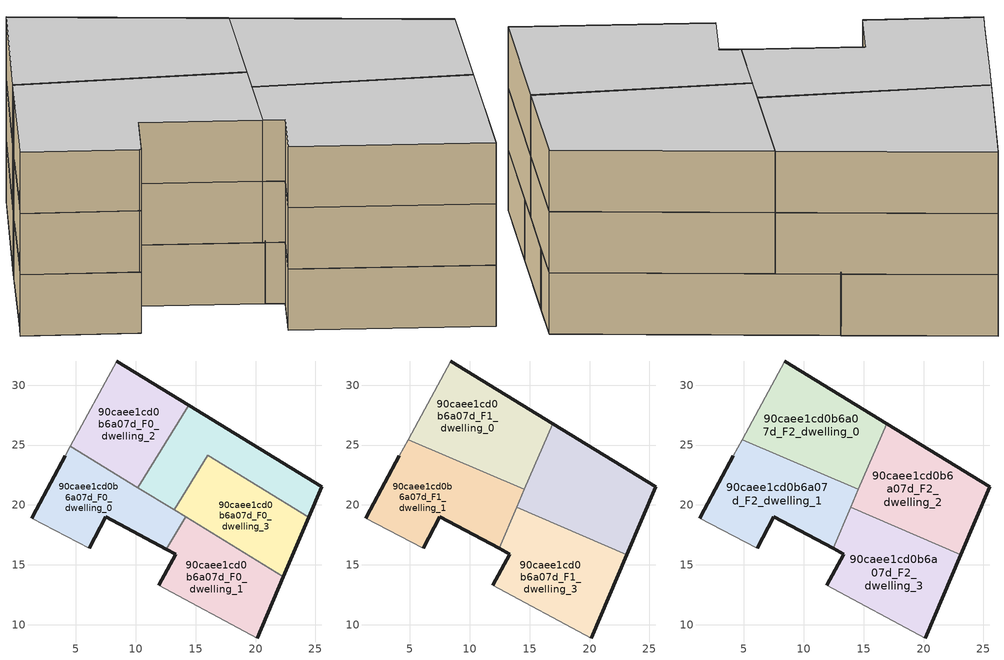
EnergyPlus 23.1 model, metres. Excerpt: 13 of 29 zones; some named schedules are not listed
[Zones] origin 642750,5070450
90caee1cd0b6a07d_F0_dwelling_0
 floor ground (EU_floor_Construction): 12.54,16.32 14.19,19 4.56,24.91 4.12,24.11 1.72,19.61 1.32,18.91 6.12,16.4 7.52,19 z0
 wall outside (EU_wall_Construction): 1.32,18.91 1.72,19.61 4.12,24.11 / 12.54,16.32 7.52,19 6.12,16.4 z0:3
 wall adiabatic (EU_wall_Construction): 4.12,24.11 4.56,24.91 / 6.12,16.4 1.32,18.91 z0:3
 wall to 90caee1cd0b6a07d_F0_dwelling_1 (EU_wall_Construction): 14.19,19 12.54,16.32 z0:3
 wall to 90caee1cd0b6a07d_F0_dwelling_2 (EU_wall_Construction): 4.56,24.91 10.19,21.45 z0:3
 wall to 90caee1cd0b6a07d_F0_dwelling_4 (EU_wall_Construction): 10.19,21.45 13.22,19.6 z0:3
 wall to 90caee1cd0b6a07d_F0_dwelling_3 (EU_wall_Construction): 13.22,19.6 14.19,19 z0:3
90caee1cd0b6a07d_F0_dwelling_1
 floor ground (EU_floor_Construction): 20.13,8.89 22.32,14.01 14.19,19 12.54,16.32 13.33,15.9 11.92,13.3 z0
 wall outside (EU_wall_Construction): 11.92,13.3 13.33,15.9 12.54,16.32 / 22.32,14.01 20.13,8.89 z0:3
 wall adiabatic (EU_wall_Construction): 20.13,8.89 11.92,13.3 z0:3
 wall to 90caee1cd0b6a07d_F0_dwelling_3 (EU_wall_Construction): 14.19,19 22.32,14.01 z0:3
90caee1cd0b6a07d_F0_dwelling_2
 floor ground (EU_floor_Construction): 10.19,21.45 14.41,28.33 8.43,32.01 4.56,24.91 z0
 wall outside (EU_wall_Construction): 8.43,32.01 14.41,28.33 z0:3
 wall to 90caee1cd0b6a07d_F0_dwelling_4 (EU_wall_Construction): 14.41,28.33 10.19,21.45 z0:3
 wall adiabatic (EU_wall_Construction): 4.56,24.91 8.43,32.01 z0:3
90caee1cd0b6a07d_F0_dwelling_3
 floor ground (EU_floor_Construction): 22.32,14.01 24.45,18.98 16.01,24.16 13.22,19.6 z0
 wall outside (EU_wall_Construction): 24.45,18.98 22.32,14.01 z0:3
 wall to 90caee1cd0b6a07d_F0_dwelling_4 (EU_wall_Construction): 13.22,19.6 16.01,24.16 24.45,18.98 z0:3
90caee1cd0b6a07d_F0_dwelling_4
 floor ground (EU_floor_Construction): 24.45,18.98 25.54,21.5 14.41,28.33 10.19,21.45 13.22,19.6 16.01,24.16 z0
 wall outside (EU_wall_Construction): 14.41,28.33 25.54,21.5 24.45,18.98 z0:3
90caee1cd0b6a07d_F1_dwelling_0
 floor to 90caee1cd0b6a07d_F0_dwelling_2 (EU_floor_Construction): 11.02,22.81 14.41,28.33 8.43,32.01 4.86,25.46 z3
 floor to 90caee1cd0b6a07d_F0_dwelling_3 (EU_floor_Construction): 14.56,21.29 15.29,22.98 14.32,21.4 z3
 floor to 90caee1cd0b6a07d_F0_dwelling_4 (EU_floor_Construction): 15.29,22.98 16.92,26.79 14.41,28.33 11.02,22.81 14.32,21.4 z3
 wall outside (EU_wall_Construction): 8.43,32.01 16.93,26.79 z3:6
 wall to 90caee1cd0b6a07d_F1_dwelling_1 (EU_wall_Construction): 14.56,21.29 4.86,25.46 z3:6
 wall adiabatic (EU_wall_Construction): 4.86,25.46 8.43,32.01 z3:6
 wall to 90caee1cd0b6a07d_F1_dwelling_2 (EU_wall_Construction): 16.93,26.79 14.56,21.29 z3:6
90caee1cd0b6a07d_F1_dwelling_1
 floor to 90caee1cd0b6a07d_F0_dwelling_0 (EU_floor_Construction): 12.45,16.37 13.71,19.3 4.56,24.91 4.12,24.11 1.72,19.61 1.32,18.91 6.05,16.44 6.12,16.4 7.52,19 z3
 floor to 90caee1cd0b6a07d_F0_dwelling_2 (EU_floor_Construction): 10.19,21.45 11.02,22.81 4.86,25.46 4.56,24.91 z3
 floor to 90caee1cd0b6a07d_F0_dwelling_4 (EU_floor_Construction): 13.22,19.6 14.32,21.4 11.02,22.81 10.19,21.45 z3
 floor to 90caee1cd0b6a07d_F0_dwelling_3 (EU_floor_Construction): 13.71,19.3 14.56,21.29 14.32,21.4 13.22,19.6 z3
 wall outside (EU_wall_Construction): 1.32,18.91 1.72,19.61 4.12,24.11 / 12.45,16.37 7.52,19 6.12,16.4 z3:6
 wall adiabatic (EU_wall_Construction): 4.12,24.11 4.86,25.46 / 6.12,16.4 6.05,16.44 1.32,18.91 z3:6
 wall to 90caee1cd0b6a07d_F1_dwelling_3 (EU_wall_Construction): 13.92,19.8 12.45,16.37 z3:6
 wall to 90caee1cd0b6a07d_F1_dwelling_2 (EU_wall_Construction): 14.56,21.29 13.92,19.79 z3:6
90caee1cd0b6a07d_F1_dwelling_2
 floor to 90caee1cd0b6a07d_F0_dwelling_3 (EU_floor_Construction): 23.11,15.85 24.45,18.98 16.01,24.16 15.29,22.98 13.92,19.79 z3
 floor to 90caee1cd0b6a07d_F0_dwelling_4 (EU_floor_Construction): 24.45,18.98 25.54,21.5 16.92,26.79 15.29,22.98 16.01,24.16 z3
 wall outside (EU_wall_Construction): 16.93,26.79 25.54,21.5 23.11,15.85 z3:6
 wall to 90caee1cd0b6a07d_F1_dwelling_3 (EU_wall_Construction): 23.11,15.85 13.92,19.79 z3:6
90caee1cd0b6a07d_F1_dwelling_3
 floor to 90caee1cd0b6a07d_F0_dwelling_1 (EU_floor_Construction): 20.13,8.89 22.32,14.01 14.19,19 12.54,16.32 13.33,15.9 11.92,13.3 z3
 floor to 90caee1cd0b6a07d_F0_dwelling_0 (EU_floor_Construction): 12.54,16.32 14.19,19 13.71,19.3 12.45,16.37 z3
 floor to 90caee1cd0b6a07d_F0_dwelling_3 (EU_floor_Construction): 22.32,14.01 23.11,15.85 13.92,19.79 13.71,19.3 z3
 wall outside (EU_wall_Construction): 11.92,13.3 13.33,15.9 12.45,16.37 / 23.11,15.85 20.13,8.89 z3:6
 wall adiabatic (EU_wall_Construction): 20.13,8.89 11.92,13.3 z3:6
90caee1cd0b6a07d_F2_dwelling_0
 floor to 90caee1cd0b6a07d_F1_dwelling_0 (EU_floor_Construction): 14.56,21.29 16.93,26.79 8.43,32.01 4.86,25.46 z6
 wall outside (EU_wall_Construction): 8.43,32.01 16.93,26.79 z6:9
 wall to 90caee1cd0b6a07d_F2_dwelling_1 (EU_wall_Construction): 14.56,21.29 4.86,25.46 z6:9
 wall adiabatic (EU_wall_Construction): 4.86,25.46 8.43,32.01 z6:9
 wall to 90caee1cd0b6a07d_F2_dwelling_2 (EU_wall_Construction): 16.93,26.79 14.56,21.29 z6:9
 ceiling to 90caee1cd0b6a07d_F3_dwelling_0 (EU_floor_Construction): 16.93,26.79 14.56,21.29 4.86,25.46 8.43,32.01 z9
90caee1cd0b6a07d_F2_dwelling_1
 floor to 90caee1cd0b6a07d_F1_dwelling_1 (EU_floor_Construction): 12.45,16.37 14.56,21.29 4.86,25.46 4.12,24.11 1.72,19.61 1.32,18.91 6.05,16.44 6.12,16.4 7.52,19 z6
 wall outside (EU_wall_Construction): 1.32,18.91 1.72,19.61 4.12,24.11 / 12.45,16.37 7.52,19 6.12,16.4 z6:9
 wall adiabatic (EU_wall_Construction): 4.12,24.11 4.86,25.46 / 6.12,16.4 6.05,16.44 1.32,18.91 z6:9
 wall to 90caee1cd0b6a07d_F2_dwelling_3 (EU_wall_Construction): 13.92,19.8 12.45,16.37 z6:9
 wall to 90caee1cd0b6a07d_F2_dwelling_2 (EU_wall_Construction): 14.56,21.29 13.92,19.79 z6:9
 ceiling to 90caee1cd0b6a07d_F3_dwelling_1 (EU_floor_Construction): 14.56,21.29 12.45,16.37 7.52,19 6.12,16.4 6.05,16.44 1.32,18.91 1.72,19.61 4.12,24.11 4.86,25.46 z9
90caee1cd0b6a07d_F2_dwelling_2
 floor to 90caee1cd0b6a07d_F1_dwelling_2 (EU_floor_Construction): 23.11,15.85 25.54,21.5 16.93,26.79 13.92,19.79 z6
 wall outside (EU_wall_Construction): 16.93,26.79 25.54,21.5 23.11,15.85 z6:9
 wall to 90caee1cd0b6a07d_F2_dwelling_3 (EU_wall_Construction): 23.11,15.85 13.92,19.79 z6:9
 ceiling to 90caee1cd0b6a07d_F3_dwelling_2 (EU_floor_Construction): 25.54,21.5 23.11,15.85 13.92,19.79 16.93,26.79 z9
90caee1cd0b6a07d_F2_dwelling_3
 floor to 90caee1cd0b6a07d_F1_dwelling_3 (EU_floor_Construction): 20.13,8.89 23.11,15.85 13.92,19.79 12.45,16.37 13.33,15.9 11.92,13.3 z6
 wall outside (EU_wall_Construction): 11.92,13.3 13.33,15.9 12.45,16.37 / 23.11,15.85 20.13,8.89 z6:9
 wall adiabatic (EU_wall_Construction): 20.13,8.89 11.92,13.3 z6:9
 ceiling to 90caee1cd0b6a07d_F3_dwelling_3 (EU_floor_Construction): 23.11,15.85 20.13,8.89 11.92,13.3 13.33,15.9 12.45,16.37 13.92,19.79 z9
[Building]
EU S2 Campaign: North Axis=0; Terrain=City; Solar Distribution=FullExterior
[Site:Location]
Lyon-Bron: Latitude=45.75; Longitude=5; Time Zone=1; Elevation=198
[SizingPeriod:WeatherFileDays]
AnnualSizingPeriod: Begin Month=1; Begin Day of Month=1; End Month=12; End Day of Month=31; Day of Week for Start Day=Monday; Use Weather File Daylight Saving Period=No; Use Weather File Rain and Snow Indicators=No
[MATERIAL]
EU_InternalMass_Material: Roughness=MediumRough; Thickness=0.1; Conductivity=1; Density=1800; Specific Heat=900; Thermal Absorptance=0.9; Solar Absorptance=0.7; Visible Absorptance=0.7
[MATERIAL:NOMASS] Roughness=MediumRough; Thermal Absorptance=0.9; Solar Absorptance=0.7; Visible Absorptance=0.7
Name | Thermal Resistance
EU_wall_NoMass | 0.776494
EU_floor_NoMass | 0.421597
[CONSTRUCTION]
EU_wall_Construction: EU_wall_NoMass
EU_floor_Construction: EU_floor_NoMass
EU_InternalMass_Construction: EU_InternalMass_Material
[ZONE] Type=1; Multiplier=1; Ceiling Height=autocalculate; Floor Area=autocalculate; Part of Total Floor Area=Yes
Name | Volume
90caee1cd0b6a07d_F0_dwelling_0 | 165.111
90caee1cd0b6a07d_F1_dwelling_0; 90caee1cd0b6a07d_F2_dwelling_0 | 206.395
90caee1cd0b6a07d_F0_dwelling_1 | 165.119
90caee1cd0b6a07d_F1_dwelling_1; 90caee1cd0b6a07d_F2_dwelling_1 | 206.39
90caee1cd0b6a07d_F0_dwelling_2 | 165.107
90caee1cd0b6a07d_F1_dwelling_2; 90caee1cd0b6a07d_F2_dwelling_2 | 206.396
90caee1cd0b6a07d_F0_dwelling_3 | 165.117
90caee1cd0b6a07d_F1_dwelling_3; 90caee1cd0b6a07d_F2_dwelling_3 | 206.413
90caee1cd0b6a07d_F0_dwelling_4 | 165.122
[INTERNALMASS] Construction=EU_InternalMass_Construction
Name | Zone or ZoneList | Surface Area
90caee1cd0b6a07d_F0_dwelling_0_EU_InternalMass | 90caee1cd0b6a07d_F0_dwelling_0 | 55.0369
90caee1cd0b6a07d_F0_dwelling_1_EU_InternalMass | 90caee1cd0b6a07d_F0_dwelling_1 | 55.0388
90caee1cd0b6a07d_F0_dwelling_2_EU_InternalMass | 90caee1cd0b6a07d_F0_dwelling_2 | 55.0358
90caee1cd0b6a07d_F0_dwelling_3_EU_InternalMass | 90caee1cd0b6a07d_F0_dwelling_3 | 55.0381
90caee1cd0b6a07d_F0_dwelling_4_EU_InternalMass | 90caee1cd0b6a07d_F0_dwelling_4 | 55.0406
90caee1cd0b6a07d_F1_dwelling_0_EU_InternalMass | 90caee1cd0b6a07d_F1_dwelling_0 | 68.7998
90caee1cd0b6a07d_F1_dwelling_1_EU_InternalMass | 90caee1cd0b6a07d_F1_dwelling_1 | 68.7966
90caee1cd0b6a07d_F1_dwelling_2_EU_InternalMass | 90caee1cd0b6a07d_F1_dwelling_2 | 68.7987
90caee1cd0b6a07d_F1_dwelling_3_EU_InternalMass | 90caee1cd0b6a07d_F1_dwelling_3 | 68.8057
90caee1cd0b6a07d_F2_dwelling_0_EU_InternalMass | 90caee1cd0b6a07d_F2_dwelling_0 | 68.7998
90caee1cd0b6a07d_F2_dwelling_1_EU_InternalMass | 90caee1cd0b6a07d_F2_dwelling_1 | 68.7966
90caee1cd0b6a07d_F2_dwelling_2_EU_InternalMass | 90caee1cd0b6a07d_F2_dwelling_2 | 68.7987
90caee1cd0b6a07d_F2_dwelling_3_EU_InternalMass | 90caee1cd0b6a07d_F2_dwelling_3 | 68.8057
[OTHEREQUIPMENT] Fuel Type=Electricity; Design Level Calculation Method=Watts/Area; Power per Zone Floor Area=1; Fraction Latent=0; Fraction Radiant=0; Fraction Lost=0; Carbon Dioxide Generation Rate=0; EndUse Subcategory=EU_Step8_InternalGains
Name | Zone or ZoneList or Space or SpaceList | Schedule
EU_Step8_InternalGain_90caee1cd0b6a07d_F0_dwelling_0_f000 | 90caee1cd0b6a07d_F0_dwelling_0 | EU_Step8_GainSchedule_90caee1cd0b6a07d_F0_dwelling_0_f000
EU_Step8_InternalGain_90caee1cd0b6a07d_F0_dwelling_1_f000 | 90caee1cd0b6a07d_F0_dwelling_1 | EU_Step8_GainSchedule_90caee1cd0b6a07d_F0_dwelling_1_f000
EU_Step8_InternalGain_90caee1cd0b6a07d_F0_dwelling_2_f000 | 90caee1cd0b6a07d_F0_dwelling_2 | EU_Step8_GainSchedule_90caee1cd0b6a07d_F0_dwelling_2_f000
EU_Step8_InternalGain_90caee1cd0b6a07d_F0_dwelling_3_f000 | 90caee1cd0b6a07d_F0_dwelling_3 | EU_Step8_GainSchedule_90caee1cd0b6a07d_F0_dwelling_3_f000
EU_Step8_InternalGain_90caee1cd0b6a07d_F0_dwelling_4_f000 | 90caee1cd0b6a07d_F0_dwelling_4 | EU_Step8_GainSchedule_90caee1cd0b6a07d_F0_dwelling_4_f000
EU_Step8_InternalGain_90caee1cd0b6a07d_F1_dwelling_0_f000 | 90caee1cd0b6a07d_F1_dwelling_0 | EU_Step8_GainSchedule_90caee1cd0b6a07d_F1_dwelling_0_f000
EU_Step8_InternalGain_90caee1cd0b6a07d_F1_dwelling_1_f000 | 90caee1cd0b6a07d_F1_dwelling_1 | EU_Step8_GainSchedule_90caee1cd0b6a07d_F1_dwelling_1_f000
EU_Step8_InternalGain_90caee1cd0b6a07d_F1_dwelling_2_f000 | 90caee1cd0b6a07d_F1_dwelling_2 | EU_Step8_GainSchedule_90caee1cd0b6a07d_F1_dwelling_2_f000
EU_Step8_InternalGain_90caee1cd0b6a07d_F1_dwelling_3_f000 | 90caee1cd0b6a07d_F1_dwelling_3 | EU_Step8_GainSchedule_90caee1cd0b6a07d_F1_dwelling_3_f000
EU_Step8_InternalGain_90caee1cd0b6a07d_F2_dwelling_0_f000 | 90caee1cd0b6a07d_F2_dwelling_0 | EU_Step8_GainSchedule_90caee1cd0b6a07d_F2_dwelling_0_f000
EU_Step8_InternalGain_90caee1cd0b6a07d_F2_dwelling_1_f000 | 90caee1cd0b6a07d_F2_dwelling_1 | EU_Step8_GainSchedule_90caee1cd0b6a07d_F2_dwelling_1_f000
EU_Step8_InternalGain_90caee1cd0b6a07d_F2_dwelling_2_f000 | 90caee1cd0b6a07d_F2_dwelling_2 | EU_Step8_GainSchedule_90caee1cd0b6a07d_F2_dwelling_2_f000
EU_Step8_InternalGain_90caee1cd0b6a07d_F2_dwelling_3_f000 | 90caee1cd0b6a07d_F2_dwelling_3 | EU_Step8_GainSchedule_90caee1cd0b6a07d_F2_dwelling_3_f000
[ZONEVENTILATION:DESIGNFLOWRATE] Schedule=EU_AlwaysOn; Design Flow Rate Calculation Method=AirChanges/Hour; Air Changes per Hour=0.693814; Ventilation Type=Natural; Fan Pressure Rise=0; Fan Total Efficiency=1; Constant Term Coefficient=1; Temperature Term Coefficient=0; Velocity Term Coefficient=0; Velocity Squared Term Coefficient=0; Minimum Indoor Temperature=-100; Maximum Indoor Temperature=100; Delta Temperature=-100; Minimum Outdoor Temperature=-100; Maximum Outdoor Temperature=100; Maximum Wind Speed=40
Name | Zone or ZoneList or Space or SpaceList
EU_ConstantAir_90caee1cd0b6a07d_F0_dwelling_0 | 90caee1cd0b6a07d_F0_dwelling_0
EU_ConstantAir_90caee1cd0b6a07d_F0_dwelling_1 | 90caee1cd0b6a07d_F0_dwelling_1
EU_ConstantAir_90caee1cd0b6a07d_F0_dwelling_2 | 90caee1cd0b6a07d_F0_dwelling_2
EU_ConstantAir_90caee1cd0b6a07d_F0_dwelling_3 | 90caee1cd0b6a07d_F0_dwelling_3
EU_ConstantAir_90caee1cd0b6a07d_F0_dwelling_4 | 90caee1cd0b6a07d_F0_dwelling_4
EU_ConstantAir_90caee1cd0b6a07d_F1_dwelling_0 | 90caee1cd0b6a07d_F1_dwelling_0
EU_ConstantAir_90caee1cd0b6a07d_F1_dwelling_1 | 90caee1cd0b6a07d_F1_dwelling_1
EU_ConstantAir_90caee1cd0b6a07d_F1_dwelling_2 | 90caee1cd0b6a07d_F1_dwelling_2
EU_ConstantAir_90caee1cd0b6a07d_F1_dwelling_3 | 90caee1cd0b6a07d_F1_dwelling_3
EU_ConstantAir_90caee1cd0b6a07d_F2_dwelling_0 | 90caee1cd0b6a07d_F2_dwelling_0
EU_ConstantAir_90caee1cd0b6a07d_F2_dwelling_1 | 90caee1cd0b6a07d_F2_dwelling_1
EU_ConstantAir_90caee1cd0b6a07d_F2_dwelling_2 | 90caee1cd0b6a07d_F2_dwelling_2
EU_ConstantAir_90caee1cd0b6a07d_F2_dwelling_3 | 90caee1cd0b6a07d_F2_dwelling_3
[HVACTEMPLATE:THERMOSTAT] Constant Heating Setpoint=20; Constant Cooling Setpoint=50
EU_HeatOnly_90caee1cd0b6a07d_F0_dwelling_0; EU_HeatOnly_90caee1cd0b6a07d_F0_dwelling_1; EU_HeatOnly_90caee1cd0b6a07d_F0_dwelling_2; EU_HeatOnly_90caee1cd0b6a07d_F0_dwelling_3; EU_HeatOnly_90caee1cd0b6a07d_F0_dwelling_4; EU_HeatOnly_90caee1cd0b6a07d_F1_dwelling_0; EU_HeatOnly_90caee1cd0b6a07d_F1_dwelling_1; EU_HeatOnly_90caee1cd0b6a07d_F1_dwelling_2; EU_HeatOnly_90caee1cd0b6a07d_F1_dwelling_3; EU_HeatOnly_90caee1cd0b6a07d_F2_dwelling_0; EU_HeatOnly_90caee1cd0b6a07d_F2_dwelling_1; EU_HeatOnly_90caee1cd0b6a07d_F2_dwelling_2; EU_HeatOnly_90caee1cd0b6a07d_F2_dwelling_3; EU_HeatOnly_90caee1cd0b6a07d_F3_dwelling_0; EU_HeatOnly_90caee1cd0b6a07d_F3_dwelling_1; EU_HeatOnly_90caee1cd0b6a07d_F3_dwelling_2; EU_HeatOnly_90caee1cd0b6a07d_F3_dwelling_3; EU_HeatOnly_90caee1cd0b6a07d_F4_dwelling_0; EU_HeatOnly_90caee1cd0b6a07d_F4_dwelling_1; EU_HeatOnly_90caee1cd0b6a07d_F4_dwelling_2; EU_HeatOnly_90caee1cd0b6a07d_F4_dwelling_3; EU_HeatOnly_90caee1cd0b6a07d_F5_dwelling_0; EU_HeatOnly_90caee1cd0b6a07d_F5_dwelling_1; EU_HeatOnly_90caee1cd0b6a07d_F5_dwelling_2; EU_HeatOnly_90caee1cd0b6a07d_F5_dwelling_3; EU_HeatOnly_90caee1cd0b6a07d_F6_dwelling_0; EU_HeatOnly_90caee1cd0b6a07d_F6_dwelling_1; EU_HeatOnly_90caee1cd0b6a07d_F6_dwelling_2; EU_HeatOnly_90caee1cd0b6a07d_F6_dwelling_3
[HVACTEMPLATE:ZONE:IDEALLOADSAIRSYSTEM] System Availability Schedule=EU_AlwaysOn; Maximum Heating Supply Air Temperature=50; Minimum Cooling Supply Air Temperature=13; Maximum Heating Supply Air Humidity Ratio=0.0156; Minimum Cooling Supply Air Humidity Ratio=0.0077; Heating Limit=NoLimit; Cooling Limit=NoLimit; Heating Availability Schedule=EU_AlwaysOn; Cooling Availability Schedule=EU_CoolingOff; Dehumidification Control Type=ConstantSensibleHeatRatio; Cooling Sensible Heat Ratio=0.7; Dehumidification Setpoint=60; Humidification Control Type=None; Humidification Setpoint=30; Outdoor Air Method=None; Outdoor Air Flow Rate per Person=0.00944; Outdoor Air Flow Rate per Zone Floor Area=0; Outdoor Air Flow Rate per Zone=0; Demand Controlled Ventilation Type=None; Outdoor Air Economizer Type=NoEconomizer; Heat Recovery Type=None; Sensible Heat Recovery Effectiveness=0.7; Latent Heat Recovery Effectiveness=0.65
Name | Template Thermostat
90caee1cd0b6a07d_F0_dwelling_0 | EU_HeatOnly_90caee1cd0b6a07d_F0_dwelling_0
90caee1cd0b6a07d_F0_dwelling_1 | EU_HeatOnly_90caee1cd0b6a07d_F0_dwelling_1
90caee1cd0b6a07d_F0_dwelling_2 | EU_HeatOnly_90caee1cd0b6a07d_F0_dwelling_2
90caee1cd0b6a07d_F0_dwelling_3 | EU_HeatOnly_90caee1cd0b6a07d_F0_dwelling_3
90caee1cd0b6a07d_F0_dwelling_4 | EU_HeatOnly_90caee1cd0b6a07d_F0_dwelling_4
90caee1cd0b6a07d_F1_dwelling_0 | EU_HeatOnly_90caee1cd0b6a07d_F1_dwelling_0
90caee1cd0b6a07d_F1_dwelling_1 | EU_HeatOnly_90caee1cd0b6a07d_F1_dwelling_1
90caee1cd0b6a07d_F1_dwelling_2 | EU_HeatOnly_90caee1cd0b6a07d_F1_dwelling_2
90caee1cd0b6a07d_F1_dwelling_3 | EU_HeatOnly_90caee1cd0b6a07d_F1_dwelling_3
90caee1cd0b6a07d_F2_dwelling_0 | EU_HeatOnly_90caee1cd0b6a07d_F2_dwelling_0
90caee1cd0b6a07d_F2_dwelling_1 | EU_HeatOnly_90caee1cd0b6a07d_F2_dwelling_1
90caee1cd0b6a07d_F2_dwelling_2 | EU_HeatOnly_90caee1cd0b6a07d_F2_dwelling_2
90caee1cd0b6a07d_F2_dwelling_3 | EU_HeatOnly_90caee1cd0b6a07d_F2_dwelling_3
[SIZING:ZONE] Zone Cooling Design Supply Air Temperature Input Method=SupplyAirTemperature; Zone Cooling Design Supply Air Temperature=13; Zone Heating Design Supply Air Temperature Input Method=SupplyAirTemperature; Zone Heating Design Supply Air Temperature=50; Zone Cooling Design Supply Air Humidity Ratio=0.008; Zone Heating Design Supply Air Humidity Ratio=0.008; Cooling Design Air Flow Method=DesignDay; Cooling Design Air Flow Rate=0; Cooling Minimum Air Flow per Zone Floor Area=0.000762; Cooling Minimum Air Flow=0; Cooling Minimum Air Flow Fraction=0.2; Heating Design Air Flow Method=DesignDay; Heating Design Air Flow Rate=0; Heating Maximum Air Flow per Zone Floor Area=0.002032; Heating Maximum Air Flow=0.141576; Heating Maximum Air Flow Fraction=0.3; Account for Dedicated Outdoor Air System=No; Dedicated Outdoor Air System Control Strategy=NeutralSupplyAir; Dedicated Outdoor Air Low Setpoint Temperature for Design=autosize; Dedicated Outdoor Air High Setpoint Temperature for Design=autosize; Zone Load Sizing Method=Sensible Load Only No Latent Load; Zone Latent Cooling Design Supply Air Humidity Ratio Input Method=HumidityRatioDifference; Zone Cooling Design Supply Air Humidity Ratio Difference=0.005; Zone Latent Heating Design Supply Air Humidity Ratio Input Method=HumidityRatioDifference; Zone Humidification Design Supply Air Humidity Ratio Difference=0.005
90caee1cd0b6a07d_F0_dwelling_0; 90caee1cd0b6a07d_F0_dwelling_1; 90caee1cd0b6a07d_F0_dwelling_2; 90caee1cd0b6a07d_F0_dwelling_3; 90caee1cd0b6a07d_F0_dwelling_4; 90caee1cd0b6a07d_F1_dwelling_0; 90caee1cd0b6a07d_F1_dwelling_1; 90caee1cd0b6a07d_F1_dwelling_2; 90caee1cd0b6a07d_F1_dwelling_3; 90caee1cd0b6a07d_F2_dwelling_0; 90caee1cd0b6a07d_F2_dwelling_1; 90caee1cd0b6a07d_F2_dwelling_2; 90caee1cd0b6a07d_F2_dwelling_3
[SCHEDULE:FILE] Column Number=1; Rows to Skip at Top=0; Number of Hours of Data=8760; Column Separator=Comma; Interpolate to Timestep=No; Minutes per Item=60; Adjust Schedule for Daylight Savings=Yes
Name | File
EU_Step8_GainSchedule_90caee1cd0b6a07d_F0_dwelling_0_f000 | ../../schedules/90caee1cd0b6a07d/90caee1cd0b6a07d_F0_dwelling_0_f000_gain.csv
EU_Step8_GainSchedule_90caee1cd0b6a07d_F0_dwelling_1_f000 | ../../schedules/90caee1cd0b6a07d/90caee1cd0b6a07d_F0_dwelling_1_f000_gain.csv
